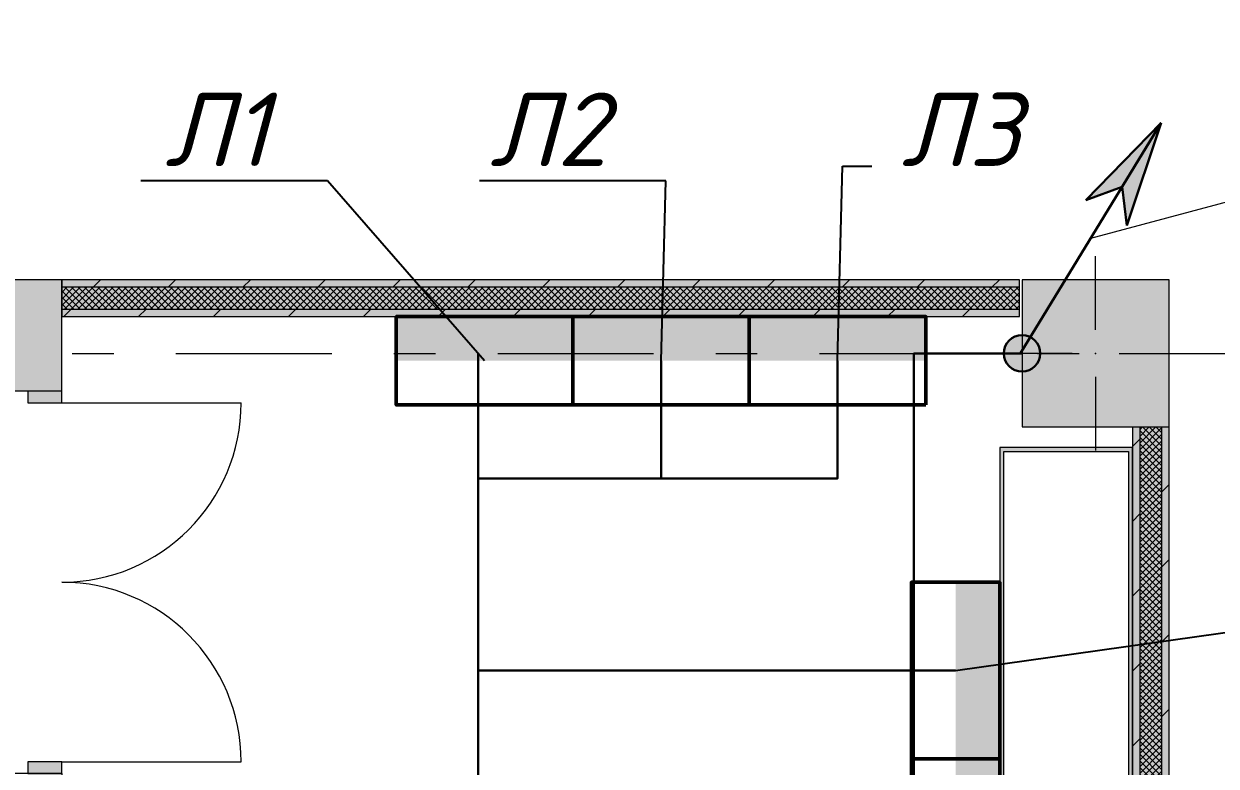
# Model space of a CAD drawing. Header units: millimetres. Extents: x 0 to 878967, y 0 to 534985.
# Drawn here: x 480323 to 484376, y 463912 to 466435 of the extents above; entities that cross this region are included whole.
import ezdxf
from ezdxf import colors
from ezdxf.entities.mleader import LeaderData, LeaderLine
from ezdxf.math import Vec2, Vec3

# ---------------------------------------------------------------- set-up
doc = ezdxf.new("R2010")
doc.units = ezdxf.units.MM
doc.linetypes.add('XREF12$0$Штрихштриховая', pattern=[1.093611, 0.529167, -0.211667, 0.141111, -0.211667])
for name, color, linetype, lineweight in [('E_Аварійні мережі', 212, 'Continuous', 30), ('E_Позначення', 7, 'Continuous', 15), ('E_Розп. мережі', 5, 'Continuous', 30), ('E_Щити', 5, 'Continuous', 50)]:
    doc.layers.add(name, color=color, linetype=linetype, lineweight=lineweight)
for name, color, linetype in [('XREF12$0$51325000', 7, 'Continuous'), ('XREF12$0$АР-Осі', 7, 'Continuous'), ('XREF12$0$колоны', 7, 'Continuous'), ('XREF12$0$перегородки', 7, 'Continuous')]:
    doc.layers.add(name, color=color, linetype=linetype)
doc.styles.add('ISO', font='isocpeui.ttf')
doc.styles.add('ГОСТ 2.304', font='isocpeui.ttf')
pattern_1 = [(45, (0, 0), (-0.12727922, 0.12727922), [])]
pattern_2 = [(45, (0, 0), (-0.01122532015, 0.01122532015), []), (135, (0, 0), (0.01122532015, 0.01122532015), [])]

# ---------------------------------------------------------------- blocks, each defined once
blk = doc.blocks.new('*U5')
at = {"lineweight": 40}
h = blk.add_hatch(color=0, dxfattribs=at)
h.dxf.hatch_style = 1
h.paths.add_polyline_path([(300, 150), (-300, 150), (-300, 0), (300, 0)])
at = {"color": 0}
blk.add_lwpolyline([(-300, 300), (300, 300), (300, 0), (-300, 0)], close=True, dxfattribs=at)
blk = doc.blocks.new('_None')
blk = doc.blocks.new('*U94')
at = {"lineweight": -2}
h = blk.add_hatch(color=0, dxfattribs=at)
h.paths.add_polyline_path([(8.77, 16.13), (3.905, 10.615), (6.336, 11.652)])
h.paths.add_polyline_path([(8.77, 16.13), (6.336, 11.652), (6.786, 9.048)])
h = blk.add_hatch(color=0, dxfattribs=at)
edge = h.paths.add_edge_path()
edge.add_arc((0.074, -0.001), 1.276, 0, 360)
at = {"color": 0, "lineweight": -2}
for p, q in [((0, 0), (8.77, 16.13)), ((8.77, 16.13), (3.905, 10.615)), ((8.77, 16.13), (6.786, 9.048)), ((3.905, 10.615), (6.336, 11.652)), ((6.336, 11.652), (6.786, 9.048))]:
    blk.add_line(p, q, dxfattribs=at)
blk.add_circle((0.112, -0.001), 1.238, dxfattribs=at)
blk = doc.blocks.new('XREF12$0$Стена_51', base_point=(460.0567, -6.8053))
at = {"layer": 'XREF12$0$перегородки', "linetype": 'Continuous', "lineweight": 0, "true_color": 0xffffff}
for points in [[(460.0567, -7.0053), (460.0567, -15.0053), (460.0817, -15.0053), (460.0817, -7.0053)], [(460.0817, -7.0053), (460.0817, -15.0053), (460.1567, -15.0053), (460.1567, -7.0053)], [(460.1817, -15.0053), (460.1817, -7.0053), (460.1567, -7.0053), (460.1567, -15.0053)]]:
    blk.add_hatch(color=7, dxfattribs=at).paths.add_polyline_path(points)
at = {"layer": 'XREF12$0$перегородки', "linetype": 'Continuous', "lineweight": 18}
h = blk.add_hatch(dxfattribs=at)
h.set_pattern_fill('БЛОКИ_СТЕНОВЫЕ', color=250, style=0, pattern_type=2)
h.set_pattern_definition(pattern_1)
h.paths.add_polyline_path([(460.0567, -7.0053), (460.0567, -15.0053), (460.0817, -15.0053), (460.0817, -7.0053)])
h = blk.add_hatch(dxfattribs=at)
h.set_pattern_fill('ANSI37', color=250, style=0, pattern_type=2)
h.set_pattern_definition(pattern_2)
h.paths.add_polyline_path([(460.0817, -7.0053), (460.0817, -15.0053), (460.1567, -15.0053), (460.1567, -7.0053)])
h = blk.add_hatch(dxfattribs=at)
h.set_pattern_fill('БЛОКИ_СТЕНОВЫЕ', color=250, style=0, pattern_type=2)
h.set_pattern_definition(pattern_1)
h.paths.add_polyline_path([(460.1817, -15.0053), (460.1817, -7.0053), (460.1567, -7.0053), (460.1567, -15.0053)])
at = {"layer": 'XREF12$0$перегородки', "color": 47, "linetype": 'Continuous', "lineweight": 18}
for p, q in [((460.0817, -7.0053), (460.0817, -15.0053)), ((460.1567, -15.0053), (460.1567, -7.0053))]:
    blk.add_line(p, q, dxfattribs=at)
at = {"layer": 'XREF12$0$перегородки', "color": 7, "linetype": 'Continuous', "lineweight": 20, "flags": 128}
for points in [[(460.1817, -15.2803), (460.1817, -6.8053)], [(460.0567, -7.0053), (460.0567, -15.0053)]]:
    blk.add_lwpolyline(points, dxfattribs=at)
blk = doc.blocks.new('XREF12$0$Стена_52', base_point=(456.418, -6.6303))
at = {"layer": 'XREF12$0$перегородки', "linetype": 'Continuous', "lineweight": 0, "true_color": 0xffffff}
for points in [[(459.6734, -6.5053), (456.418, -6.5053), (456.418, -6.5303), (459.6734, -6.5303)], [(456.418, -6.6053), (459.6734, -6.6053), (459.6734, -6.5303), (456.418, -6.5303)], [(456.418, -6.6303), (459.6734, -6.6303), (459.6734, -6.6053), (456.418, -6.6053)]]:
    blk.add_hatch(color=7, dxfattribs=at).paths.add_polyline_path(points)
at = {"layer": 'XREF12$0$перегородки', "linetype": 'Continuous', "lineweight": 18}
h = blk.add_hatch(dxfattribs=at)
h.set_pattern_fill('БЛОКИ_СТЕНОВЫЕ', color=250, style=0, pattern_type=2)
h.set_pattern_definition(pattern_1)
h.paths.add_polyline_path([(459.6734, -6.5053), (456.418, -6.5053), (456.418, -6.5303), (459.6734, -6.5303)])
h = blk.add_hatch(dxfattribs=at)
h.set_pattern_fill('ANSI37', color=250, style=0, pattern_type=2)
h.set_pattern_definition(pattern_2)
h.paths.add_polyline_path([(456.418, -6.6053), (459.6734, -6.6053), (459.6734, -6.5303), (456.418, -6.5303)])
h = blk.add_hatch(dxfattribs=at)
h.set_pattern_fill('БЛОКИ_СТЕНОВЫЕ', color=250, style=0, pattern_type=2)
h.set_pattern_definition(pattern_1)
h.paths.add_polyline_path([(456.418, -6.6303), (459.6734, -6.6303), (459.6734, -6.6053), (456.418, -6.6053)])
at = {"layer": 'XREF12$0$перегородки', "color": 47, "linetype": 'Continuous', "lineweight": 18}
for p, q in [((459.6734, -6.5303), (456.418, -6.5303)), ((456.418, -6.6053), (459.6734, -6.6053))]:
    blk.add_line(p, q, dxfattribs=at)
at = {"layer": 'XREF12$0$перегородки', "color": 7, "linetype": 'Continuous', "lineweight": 20, "flags": 128}
for points in [[(459.6734, -6.5053), (456.418, -6.5053)], [(456.418, -6.5053), (456.418, -6.6303)], [(459.6734, -6.6303), (459.6734, -6.5053)], [(456.418, -6.6303), (459.6734, -6.6303)]]:
    blk.add_lwpolyline(points, dxfattribs=at)
blk = doc.blocks.new('XREF12$0$Двупольная Дверь 22_7')
at = {"layer": 'XREF12$0$51325000', "linetype": 'Continuous', "lineweight": 18}
for points in [[(-0.65, -0.115), (-0.61, -0.115), (-0.61, 0), (-0.65, 0)], [(0.65, 0), (0.61, 0), (0.61, -0.115), (0.65, -0.115)]]:
    blk.add_hatch(color=19, dxfattribs=at).paths.add_polyline_path(points)
at = {"layer": 'XREF12$0$51325000', "color": 7, "linetype": 'Continuous', "lineweight": 20}
for p, q in [((-0.61, 0), (-0.61, 0.61)), ((0.61, 0), (0.61, 0.61)), ((-0.65, 0), (-0.687, 0)), ((-0.65, 0), (-0.687, 0)), ((-0.65, 0), (-0.65, -0.115)), ((-0.65, 0), (-0.65, -0.115)), ((0.65, 0), (0.65, -0.115)), ((0.65, 0), (0.65, -0.115)), ((0.65, 0), (0.687, 0)), ((0.65, 0), (0.687, 0)), ((-0.65, -0.115), (-0.65, -0.3)), ((-0.65, -0.115), (-0.65, -0.3)), ((0.65, -0.115), (0.65, -0.3)), ((0.65, -0.115), (0.65, -0.3)), ((-0.65, -0.3), (-0.687, -0.3)), ((-0.65, -0.3), (-0.687, -0.3)), ((0.65, -0.3), (0.687, -0.3)), ((0.65, -0.3), (0.687, -0.3))]:
    blk.add_line(p, q, dxfattribs=at)
at = {"layer": 'XREF12$0$51325000', "color": 23, "linetype": 'Continuous', "lineweight": 18}
for p, q in [((-0.61, 0), (-0.65, 0)), ((-0.65, 0), (-0.65, -0.115)), ((-0.61, -0.115), (-0.61, 0)), ((0.65, 0), (0.61, 0)), ((0.61, 0), (0.61, -0.115)), ((0.65, -0.115), (0.65, 0)), ((-0.65, -0.115), (-0.61, -0.115)), ((0.61, -0.115), (0.65, -0.115))]:
    blk.add_line(p, q, dxfattribs=at)
at = {"layer": 'XREF12$0$51325000', "color": 7, "linetype": 'Continuous', "lineweight": 20}
for centre, start, end in [((-0.61, 0), 0, 90), ((0.61, 0), 90, 180)]:
    blk.add_arc(centre, 0.61, start, end, dxfattribs=at)
blk = doc.blocks.new('XREF12$0$Стена_54', base_point=(456.1181, -6.8053))
at = {"layer": 'XREF12$0$51325000', "linetype": 'Continuous', "lineweight": 0, "true_color": 0x000000}
blk.add_hatch(color=18, dxfattribs=at).paths.add_polyline_path([(456.1181, -6.8053), (456.1181, -6.8831), (456.4181, -6.8831), (456.4181, -6.5053)])
at = {"layer": 'XREF12$0$51325000', "color": 7, "linetype": 'Continuous', "lineweight": 20}
for p, q in [((456.4181, -6.8831), (456.4181, -6.8461)), ((456.3031, -6.8831), (456.1181, -6.8831)), ((456.4181, -6.8831), (456.3031, -6.8831))]:
    blk.add_line(p, q, dxfattribs=at)
at = {"layer": 'XREF12$0$51325000', "color": 7, "linetype": 'Continuous', "lineweight": 20, "flags": 128}
blk.add_lwpolyline([(456.4181, -6.8831), (456.4181, -6.5053)], dxfattribs=at)
at = {"layer": 'XREF12$0$51325000', "color": 63, "linetype": 'Continuous', "lineweight": 18, "rotation": 270.0000000008227}
blk.add_blockref('XREF12$0$Двупольная Дверь 22_7', (456.4181, -7.5331), dxfattribs=at)
blk = doc.blocks.new('XREF12$0$Стена_59', base_point=(453.178, -6.8053))
at = {"layer": 'XREF12$0$51325000', "linetype": 'Continuous', "lineweight": 0, "true_color": 0x000000}
blk.add_hatch(color=18, dxfattribs=at).paths.add_polyline_path([(453.178, -6.8053), (456.1181, -6.8053), (456.4181, -6.5053), (452.878, -6.5053)])
at = {"layer": 'XREF12$0$51325000', "color": 7, "linetype": 'Continuous', "lineweight": 20, "flags": 128}
for points in [[(456.4181, -6.5053), (452.878, -6.5053)], [(453.178, -6.8053), (456.1181, -6.8053)]]:
    blk.add_lwpolyline(points, dxfattribs=at)
blk = doc.blocks.new('XREF12$0$Колонна_64', base_point=(459.9317, -6.7553))
at = {"layer": 'XREF12$0$колоны', "linetype": 'Continuous', "lineweight": 0, "true_color": 0x000000}
blk.add_hatch(color=18, dxfattribs=at).paths.add_polyline_path([(459.6817, -7.0053), (460.1817, -7.0053), (460.1817, -6.5053), (459.6817, -6.5053)])
at = {"layer": 'XREF12$0$колоны', "color": 20, "linetype": 'Continuous', "lineweight": 18}
for p, q in [((459.9317, -6.6753), (459.9317, -6.4253)), ((459.8517, -6.7553), (459.6017, -6.7553)), ((460.0117, -6.7553), (460.2617, -6.7553)), ((459.9317, -6.8353), (459.9317, -7.0853))]:
    blk.add_line(p, q, dxfattribs=at)
at = {"layer": 'XREF12$0$колоны', "color": 28, "linetype": 'Continuous', "lineweight": 18, "flags": 128}
blk.add_lwpolyline([(459.6817, -7.0053), (460.1817, -7.0053), (460.1817, -6.5053), (459.6817, -6.5053)], close=True, dxfattribs=at)
at = {"layer": 'XREF12$0$колоны', "color": 20, "linetype": 'Continuous', "lineweight": 18}
blk.add_point((459.9317, -6.7553), dxfattribs=at)
blk = doc.blocks.new('ходова клітка')
at = {"linetype": 'Continuous', "lineweight": 18}
h = blk.add_hatch(color=14, dxfattribs=at)
h.paths.add_polyline_path([(459.6058, -7.0752), (459.6058, -11.5131), (460.0567, -11.5131), (460.0567, -7.0752)])
h.paths.add_polyline_path([(459.6196, -7.0888), (460.0436, -7.0888), (460.0436, -11.4971), (459.6196, -11.4971)], flags=0)
at = {"color": 7, "linetype": 'Continuous', "lineweight": 20, "flags": 128}
for points in [[(459.6058, -7.0752), (459.6058, -11.5131), (460.0567, -11.5131), (460.0567, -7.0752)], [(459.6196, -7.0888), (460.0436, -7.0888), (460.0436, -11.4971), (459.6196, -11.4971)]]:
    blk.add_lwpolyline(points, close=True, dxfattribs=at)
at = {"layer": 'XREF12$0$АР-Осі', "linetype": 'XREF12$0$Штрихштриховая', "lineweight": 18}
blk.add_line((450.2447, -6.7553), (461.5776, -6.7553), dxfattribs=at)
at = {"layer": 'XREF12$0$51325000', "color": 7, "lineweight": 20}
for name, p in [('XREF12$0$Стена_59', (453.178, -6.8053)), ('XREF12$0$Стена_54', (456.1181, -6.8053))]:
    blk.add_blockref(name, p, dxfattribs=at)
at = {"layer": 'XREF12$0$колоны', "color": 28, "lineweight": 18}
blk.add_blockref('XREF12$0$Колонна_64', (459.9317, -6.7553), dxfattribs=at)
at = {"layer": 'XREF12$0$перегородки', "color": 7, "lineweight": 20}
for name, p in [('XREF12$0$Стена_52', (456.418, -6.6303)), ('XREF12$0$Стена_51', (460.0567, -6.8053))]:
    blk.add_blockref(name, p, dxfattribs=at)

msp = doc.modelspace()

# ---------------------------------------------------------------- block references
at = {"layer": 'E_Щити'}
for p, rotation in [((481888.9, 465440), 180), ((482488.9, 465440), 180), ((483088.9, 465440), 180), ((483639.8, 464237.2), 89.99999999999999), ((483639.8, 463637.2), 89.99999999999999)]:
    msp.add_blockref('*U5', p, dxfattribs=dict(at, rotation=rotation))

# ---------------------------------------------------------------- next in the draw order: leaders
at = {"layer": 'E_Позначення', "color": 7, "lineweight": 9}
ml = msp.add_multileader_mtext('Standard', dxfattribs=at)
ml.set_content('Л1', color=7, style='ISO')
ml.set_leader_properties()
ml.set_arrow_properties(name='NONE')
ml.build(insert=Vec2(0, 0))
ml.multileader.update_dxf_attribs({"has_text_frame": 1, "text_left_attachment_type": 7, "text_right_attachment_type": 8, "dogleg_length": 100, "arrow_head_size": 200})
ctx = ml.context
ctx.base_point, ctx.char_height, ctx.arrow_head_size, ctx.landing_gap_size, ctx.plane_origin = Vec3(480673.8, 465951.6), 250, 200, 100, Vec3(437045.7, 460585.5)
ctx.left_attachment, ctx.right_attachment, ctx.text_align_type = 7, 8, 2
notes = []
notes.append((ctx, [(0, (1, 1, 0), (481355.1, 465901.6), (-1, 0), 100, [(0, [(481888.9, 465290)], 0, [])])]))
ctx.mtext.insert, ctx.mtext.alignment, ctx.mtext.line_spacing_factor, ctx.mtext.flow_direction = Vec3(481155.1, 466201.6), 3, 0.72, 5
ctx.mtext.has_bg_fill, ctx.mtext.bg_color, ctx.mtext.bg_scale_factor, ctx.mtext.bg_transparency, ctx.mtext.use_window_bg_color = 1, -1027028792, 1.5, 0, 1
ml = msp.add_multileader_mtext('Standard', dxfattribs=at)
ml.set_content('Л3', color=7, style='ISO')
ml.set_leader_properties()
ml.set_arrow_properties(name='NONE')
ml.build(insert=Vec2(0, 0))
ml.multileader.update_dxf_attribs({"has_text_frame": 1, "text_left_attachment_type": 7, "text_right_attachment_type": 8, "dogleg_length": 100, "arrow_head_size": 200})
ctx = ml.context
ctx.base_point, ctx.char_height, ctx.arrow_head_size, ctx.landing_gap_size, ctx.plane_origin = Vec3(483205.4, 465951.6), 250, 200, 100, Vec3(438245.7, 460585.5)
ctx.left_attachment, ctx.right_attachment = 7, 8
notes.append((ctx, [(1, (1, 1, 0), (483105.4, 465951.6), (1, 0), 100, [(0, [(483088.9, 465290)], 0, [])])]))
ctx.mtext.insert, ctx.mtext.line_spacing_factor, ctx.mtext.flow_direction = Vec3(483305.4, 466201.6), 0.72, 5
ctx.mtext.has_bg_fill, ctx.mtext.bg_color, ctx.mtext.bg_scale_factor, ctx.mtext.bg_transparency, ctx.mtext.use_window_bg_color = 1, -1027028792, 1.5, 0, 1
ml = msp.add_multileader_mtext('Standard', dxfattribs=at)
ml.set_content('ЩМУ ПП1', color=7, style='ISO')
ml.set_leader_properties()
ml.set_arrow_properties(name='NONE')
ml.build(insert=Vec2(0, 0))
ml.multileader.update_dxf_attribs({"has_text_frame": 1, "text_left_attachment_type": 7, "text_right_attachment_type": 8, "dogleg_length": 100, "arrow_head_size": 200})
ctx = ml.context
ctx.base_point, ctx.char_height, ctx.arrow_head_size, ctx.landing_gap_size, ctx.plane_origin = Vec3(484787.4, 464405.7), 250, 200, 100, Vec3(438646.5, 459532.7)
ctx.left_attachment, ctx.right_attachment = 7, 8
notes.append((ctx, [(1, (1, 1, 0), (484687.4, 464405.7), (1, 0), 100, [(0, [(483489.8, 464237.2)], 0, [])])]))
ctx.mtext.insert, ctx.mtext.line_spacing_factor, ctx.mtext.flow_direction = Vec3(484887.4, 464705.7), 0.72, 5
ctx.mtext.has_bg_fill, ctx.mtext.bg_color, ctx.mtext.bg_scale_factor, ctx.mtext.bg_transparency, ctx.mtext.use_window_bg_color = 1, -1027028792, 1.5, 0, 1
for ctx, leaders in notes:
    for number, flags, end, landing, length, lines in leaders:
        leader = LeaderData()
        leader.index, (leader.has_last_leader_line, leader.has_dogleg_vector, leader.attachment_direction) = number, flags
        leader.last_leader_point, leader.dogleg_vector, leader.dogleg_length = Vec3(end), Vec3(landing), length
        for number, points, colour, breaks in lines:
            line = LeaderLine()
            line.index, line.vertices, line.color, line.breaks = number, Vec3.list(points), colors.encode_raw_color(colour), breaks
            leader.lines.append(line)
        ctx.leaders.append(leader)

# ---------------------------------------------------------------- next in the draw order: block references
at = {"layer": 'E_Розп. мережі', "xscale": 50.00000000000003, "yscale": 50.00000000000003, "zscale": 50.00000000000003, "rotation": 357.0874877686715}
msp.add_blockref('*U94', (483710.1, 465315.3), dxfattribs=at)

# ---------------------------------------------------------------- next in the draw order: leaders
at = {"layer": 'E_Позначення', "color": 7, "lineweight": 9}
ml = msp.add_multileader_mtext('Standard', dxfattribs=at)
ml.set_content('Л2', color=7, style='ISO')
ml.set_leader_properties()
ml.set_arrow_properties(name='NONE')
ml.build(insert=Vec2(0, 0))
ml.multileader.update_dxf_attribs({"has_text_frame": 1, "text_left_attachment_type": 7, "text_right_attachment_type": 8, "dogleg_length": 100, "arrow_head_size": 200})
ctx = ml.context
ctx.base_point, ctx.char_height, ctx.arrow_head_size, ctx.landing_gap_size, ctx.plane_origin = Vec3(481783.4, 465951.6), 250, 200, 100, Vec3(437645.7, 460585.5)
ctx.left_attachment, ctx.right_attachment, ctx.text_align_type = 7, 8, 2
notes = []
notes.append((ctx, [(0, (1, 1, 0), (482505.1, 465901.6), (-1, 0), 100, [(0, [(482488.9, 465290)], 0, [])])]))
ctx.mtext.insert, ctx.mtext.alignment, ctx.mtext.line_spacing_factor, ctx.mtext.flow_direction = Vec3(482305.1, 466201.6), 3, 0.72, 5
ctx.mtext.has_bg_fill, ctx.mtext.bg_color, ctx.mtext.bg_scale_factor, ctx.mtext.bg_transparency, ctx.mtext.use_window_bg_color = 1, -1027028792, 1.5, 0, 1
ml = msp.add_multileader_mtext('Standard', dxfattribs=at)
ml.set_content('ЩМУ ПП2', color=7, style='ISO')
ml.set_leader_properties()
ml.set_arrow_properties(name='NONE')
ml.build(insert=Vec2(0, 0))
ml.multileader.update_dxf_attribs({"has_text_frame": 1, "text_left_attachment_type": 7, "text_right_attachment_type": 8, "dogleg_length": 100, "arrow_head_size": 200})
ctx = ml.context
ctx.base_point, ctx.char_height, ctx.arrow_head_size, ctx.landing_gap_size, ctx.plane_origin = Vec3(484787.4, 463805.7), 250, 200, 100, Vec3(438646.5, 458932.7)
ctx.left_attachment, ctx.right_attachment = 7, 8
notes.append((ctx, [(1, (1, 1, 0), (484687.4, 463805.7), (1, 0), 100, [(0, [(483489.8, 463637.2)], 0, [])])]))
ctx.mtext.insert, ctx.mtext.line_spacing_factor, ctx.mtext.flow_direction = Vec3(484887.4, 464105.7), 0.72, 5
ctx.mtext.has_bg_fill, ctx.mtext.bg_color, ctx.mtext.bg_scale_factor, ctx.mtext.bg_transparency, ctx.mtext.use_window_bg_color = 1, -1027028792, 1.5, 0, 1
for ctx, leaders in notes:
    for number, flags, end, landing, length, lines in leaders:
        leader = LeaderData()
        leader.index, (leader.has_last_leader_line, leader.has_dogleg_vector, leader.attachment_direction) = number, flags
        leader.last_leader_point, leader.dogleg_vector, leader.dogleg_length = Vec3(end), Vec3(landing), length
        for number, points, colour, breaks in lines:
            line = LeaderLine()
            line.index, line.vertices, line.color, line.breaks = number, Vec3.list(points), colors.encode_raw_color(colour), breaks
            leader.lines.append(line)
        ctx.leaders.append(leader)

# ---------------------------------------------------------------- next in the draw order: linework, layer by layer
at = {"layer": 'E_Аварійні мережі'}
for points in [[(481867.1, 465315), (481867.1, 461144.9)], [(483088.9, 465290), (483088.9, 464890), (481867.1, 464890)], [(482488.9, 465290), (482488.9, 464890)], [(483489.8, 464237.2), (481867.1, 464237.2)]]:
    msp.add_lwpolyline(points, dxfattribs=at)
at = {"layer": 'E_Розп. мережі'}
msp.add_lwpolyline([(483348.2, 460938.2), (483348.2, 465315), (483715.7, 465315)], dxfattribs=at)

# ---------------------------------------------------------------- next in the draw order: leaders
at = {"layer": 'E_Позначення'}
ml = msp.add_multileader_mtext('Standard', dxfattribs=at)
ml.set_content('ВРП8.1-В13', color=256, style='ГОСТ 2.304')
ml.set_leader_properties(color=256, linetype='ByLayer', lineweight=-1)
ml.set_arrow_properties(name='NONE')
ml.build(insert=Vec2(0, 0))
ml.multileader.update_dxf_attribs({"has_dogleg": 0, "text_left_attachment_type": 6, "text_right_attachment_type": 6, "dogleg_length": 0, "arrow_head_size": 1})
ctx = ml.context
ctx.base_point, ctx.char_height, ctx.arrow_head_size, ctx.landing_gap_size, ctx.plane_origin = Vec3(485079.2, 466010.1), 250, 1, 100, Vec3(496827.8, 463715.8)
ctx.left_attachment, ctx.right_attachment = 6, 6
notes = []
notes.append((ctx, [(0, (1, 1, 0), (485079.2, 466010.1), (1, 0), 0, [(0, [(483949.5, 465706.9)], 0, [])])]))
ctx.mtext.insert, ctx.mtext.flow_direction = Vec3(485179.2, 466310.1), 5
ctx.mtext.has_bg_fill, ctx.mtext.bg_color, ctx.mtext.bg_scale_factor, ctx.mtext.bg_transparency, ctx.mtext.use_window_bg_color = 1, -1027028792, 1.5, 0, 1
for ctx, leaders in notes:
    for number, flags, end, landing, length, lines in leaders:
        leader = LeaderData()
        leader.index, (leader.has_last_leader_line, leader.has_dogleg_vector, leader.attachment_direction) = number, flags
        leader.last_leader_point, leader.dogleg_vector, leader.dogleg_length = Vec3(end), Vec3(landing), length
        for number, points, colour, breaks in lines:
            line = LeaderLine()
            line.index, line.vertices, line.color, line.breaks = number, Vec3.list(points), colors.encode_raw_color(colour), breaks
            leader.lines.append(line)
        ctx.leaders.append(leader)

# ---------------------------------------------------------------- next in the draw order: block references
at = {"layer": 'E_Щити', "color": 2, "xscale": 1000, "yscale": 1000, "zscale": 1000}
msp.add_blockref('ходова клітка', (24034, 472070.3), dxfattribs=at)

doc.saveas('drawing.dxf')
